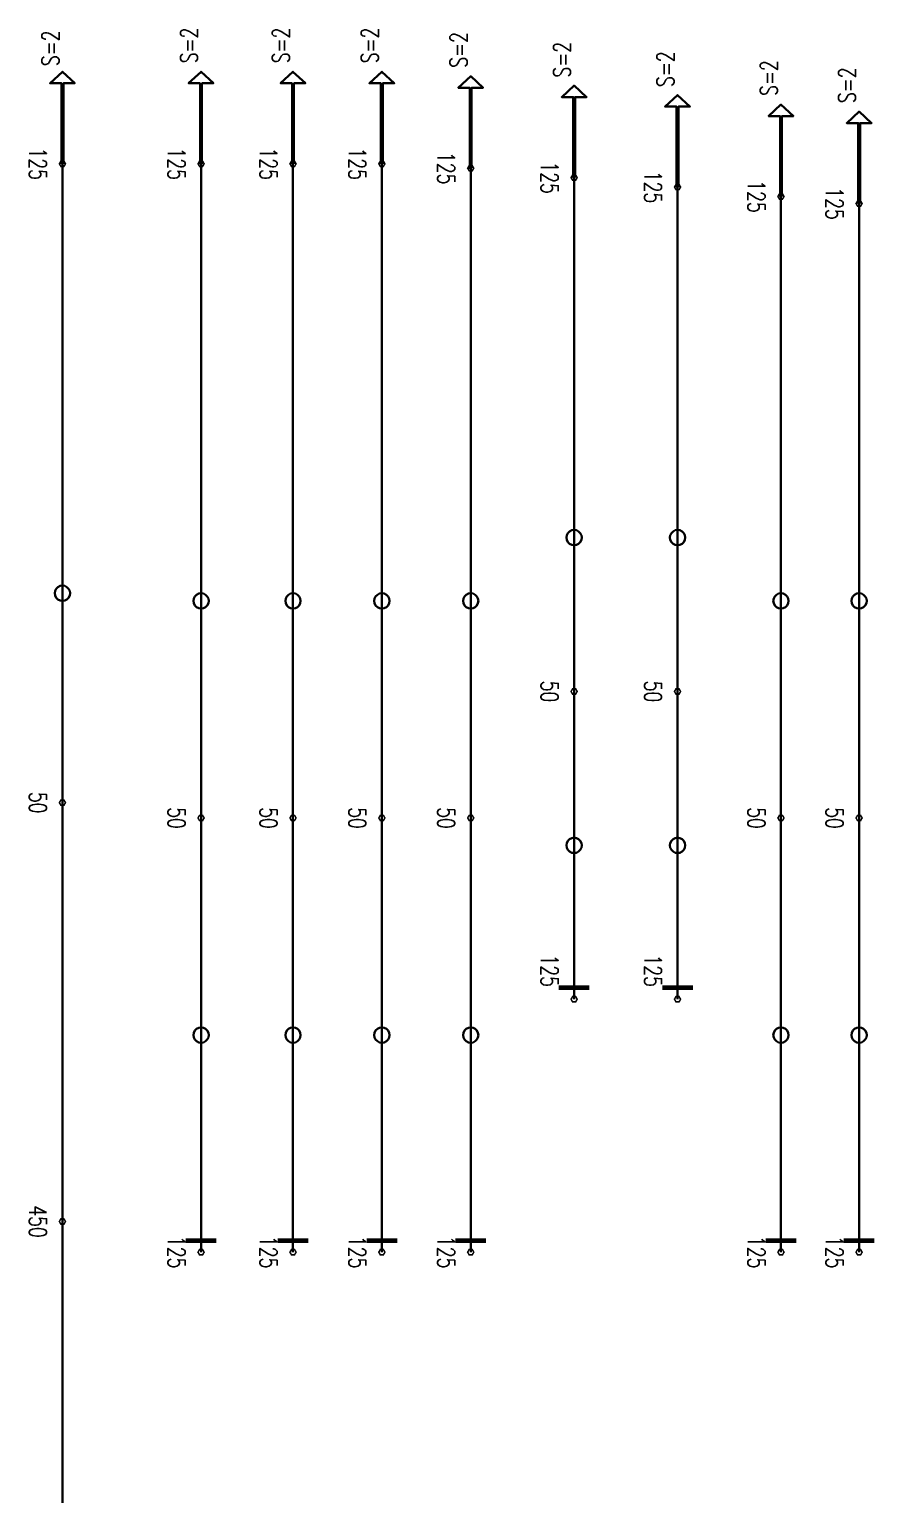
# Model space of a CAD drawing. Header units: millimetres. Extents: x 128150 to 589785, y -24154 to 43820.
# Drawn here: x 518368 to 529430, y 24636 to 43754 of the extents above; entities that cross this region are included whole.
import ezdxf

# ---------------------------------------------------------------- set-up
doc = ezdxf.new("R2010")
doc.units = ezdxf.units.MM
doc.layers.add('Current_plane_Column', color=7, linetype='Continuous', true_color=0x4b00ff)
doc.layers.add('NDC_S-ANNO', color=7, linetype='Continuous', lineweight=20)
doc.layers.add('NDC_S-TENDON', color=6, linetype='Continuous', lineweight=35)
doc.styles.add('NDC_ANNO', font='', dxfattribs={"width": 0.8})
doc.styles.get('NDC_ANNO').set_extended_font_data('Dotum')

# ---------------------------------------------------------------- blocks, each defined once
blk = doc.blocks.new('TDY')
at = {"layer": 'NDC_S-TENDON', "linetype": 'Continuous'}
for points, elevation in [([(10062, 32500), (10062, 33550), (10212, 33550), (10050, 33700), (9888, 33550), (10038, 33550), (10038, 32500)], 2875), ([(11872, 32500), (11872, 33550), (12022, 33550), (11860, 33700), (11698, 33550), (11848, 33550), (11848, 32500)], 2875), ([(13072, 32500), (13072, 33550), (13222, 33550), (13060, 33700), (12898, 33550), (13048, 33550), (13048, 32500)], 2875), ([(14232, 32500), (14232, 33550), (14382, 33550), (14220, 33700), (14058, 33550), (14208, 33550), (14208, 32500)], 2875), ([(15392, 32442), (15392, 33492), (15542, 33492), (15380, 33642), (15218, 33492), (15368, 33492), (15368, 32442)], 2875), ([(16742, 32319), (16742, 33369), (16892, 33369), (16730, 33519), (16568, 33369), (16718, 33369), (16718, 32319)], 2875), ([(18092, 32196), (18092, 33246), (18242, 33246), (18080, 33396), (17918, 33246), (18068, 33246), (18068, 32196)], 2875), ([(19442, 32073), (19442, 33123), (19592, 33123), (19430, 33273), (19268, 33123), (19418, 33123), (19418, 32073)], 2875), ([(20462, 31981), (20462, 33031), (20612, 33031), (20450, 33181), (20288, 33031), (20438, 33031), (20438, 31981)], 2875), ([(16730, 27523), (16761, 27527), (16789, 27542), (16811, 27564), (16825, 27592), (16830, 27623), (16825, 27653), (16811, 27681), (16789, 27703), (16761, 27718), (16730, 27723), (16699, 27718), (16671, 27703), (16649, 27681), (16635, 27653), (16630, 27623), (16635, 27592), (16649, 27564), (16671, 27542), (16699, 27527), (16730, 27523)], 2832), ([(18080, 27523), (18111, 27527), (18139, 27542), (18161, 27564), (18175, 27592), (18180, 27623), (18175, 27653), (18161, 27681), (18139, 27703), (18111, 27718), (18080, 27723), (18049, 27718), (18021, 27703), (17999, 27681), (17985, 27653), (17980, 27623), (17985, 27592), (17999, 27564), (18021, 27542), (18049, 27527), (18080, 27523)], 2832), ([(10050, 26798), (10081, 26802), (10109, 26817), (10131, 26839), (10145, 26867), (10150, 26898), (10145, 26928), (10131, 26956), (10109, 26978), (10081, 26993), (10050, 26998), (10019, 26993), (9991, 26978), (9969, 26956), (9955, 26928), (9950, 26898), (9955, 26867), (9969, 26839), (9991, 26817), (10019, 26802), (10050, 26798)], 2832), ([(11860, 26698), (11891, 26702), (11919, 26717), (11941, 26739), (11955, 26767), (11960, 26798), (11955, 26828), (11941, 26856), (11919, 26878), (11891, 26893), (11860, 26898), (11829, 26893), (11801, 26878), (11779, 26856), (11765, 26828), (11760, 26798), (11765, 26767), (11779, 26739), (11801, 26717), (11829, 26702), (11860, 26698)], 2832), ([(13060, 26698), (13091, 26702), (13119, 26717), (13141, 26739), (13155, 26767), (13160, 26798), (13155, 26828), (13141, 26856), (13119, 26878), (13091, 26893), (13060, 26898), (13029, 26893), (13001, 26878), (12979, 26856), (12965, 26828), (12960, 26798), (12965, 26767), (12979, 26739), (13001, 26717), (13029, 26702), (13060, 26698)], 2832), ([(14220, 26698), (14251, 26702), (14279, 26717), (14301, 26739), (14315, 26767), (14320, 26798), (14315, 26828), (14301, 26856), (14279, 26878), (14251, 26893), (14220, 26898), (14189, 26893), (14161, 26878), (14139, 26856), (14125, 26828), (14120, 26798), (14125, 26767), (14139, 26739), (14161, 26717), (14189, 26702), (14220, 26698)], 2832), ([(15380, 26698), (15411, 26702), (15439, 26717), (15461, 26739), (15475, 26767), (15480, 26798), (15475, 26828), (15461, 26856), (15439, 26878), (15411, 26893), (15380, 26898), (15349, 26893), (15321, 26878), (15299, 26856), (15285, 26828), (15280, 26798), (15285, 26767), (15299, 26739), (15321, 26717), (15349, 26702), (15380, 26698)], 2832), ([(19430, 26698), (19461, 26702), (19489, 26717), (19511, 26739), (19525, 26767), (19530, 26798), (19525, 26828), (19511, 26856), (19489, 26878), (19461, 26893), (19430, 26898), (19399, 26893), (19371, 26878), (19349, 26856), (19335, 26828), (19330, 26798), (19335, 26767), (19349, 26739), (19371, 26717), (19399, 26702), (19430, 26698)], 2832), ([(20450, 26698), (20481, 26702), (20509, 26717), (20531, 26739), (20545, 26767), (20550, 26798), (20545, 26828), (20531, 26856), (20509, 26878), (20481, 26893), (20450, 26898), (20419, 26893), (20391, 26878), (20369, 26856), (20355, 26828), (20350, 26798), (20355, 26767), (20369, 26739), (20391, 26717), (20419, 26702), (20450, 26698)], 2832), ([(16730, 23508), (16761, 23512), (16789, 23527), (16811, 23549), (16825, 23577), (16830, 23608), (16825, 23638), (16811, 23666), (16789, 23688), (16761, 23703), (16730, 23708), (16699, 23703), (16671, 23688), (16649, 23666), (16635, 23638), (16630, 23608), (16635, 23577), (16649, 23549), (16671, 23527), (16699, 23512), (16730, 23508)], 2832), ([(18080, 23508), (18111, 23512), (18139, 23527), (18161, 23549), (18175, 23577), (18180, 23608), (18175, 23638), (18161, 23666), (18139, 23688), (18111, 23703), (18080, 23708), (18049, 23703), (18021, 23688), (17999, 23666), (17985, 23638), (17980, 23608), (17985, 23577), (17999, 23549), (18021, 23527), (18049, 23512), (18080, 23508)], 2832), ([(11860, 21033), (11891, 21037), (11919, 21052), (11941, 21074), (11955, 21102), (11960, 21133), (11955, 21163), (11941, 21191), (11919, 21213), (11891, 21228), (11860, 21233), (11829, 21228), (11801, 21213), (11779, 21191), (11765, 21163), (11760, 21133), (11765, 21102), (11779, 21074), (11801, 21052), (11829, 21037), (11860, 21033)], 2832), ([(13060, 21033), (13091, 21037), (13119, 21052), (13141, 21074), (13155, 21102), (13160, 21133), (13155, 21163), (13141, 21191), (13119, 21213), (13091, 21228), (13060, 21233), (13029, 21228), (13001, 21213), (12979, 21191), (12965, 21163), (12960, 21133), (12965, 21102), (12979, 21074), (13001, 21052), (13029, 21037), (13060, 21033)], 2832), ([(14220, 21033), (14251, 21037), (14279, 21052), (14301, 21074), (14315, 21102), (14320, 21133), (14315, 21163), (14301, 21191), (14279, 21213), (14251, 21228), (14220, 21233), (14189, 21228), (14161, 21213), (14139, 21191), (14125, 21163), (14120, 21133), (14125, 21102), (14139, 21074), (14161, 21052), (14189, 21037), (14220, 21033)], 2832), ([(15380, 21033), (15411, 21037), (15439, 21052), (15461, 21074), (15475, 21102), (15480, 21133), (15475, 21163), (15461, 21191), (15439, 21213), (15411, 21228), (15380, 21233), (15349, 21228), (15321, 21213), (15299, 21191), (15285, 21163), (15280, 21133), (15285, 21102), (15299, 21074), (15321, 21052), (15349, 21037), (15380, 21033)], 2832), ([(19430, 21033), (19461, 21037), (19489, 21052), (19511, 21074), (19525, 21102), (19530, 21133), (19525, 21163), (19511, 21191), (19489, 21213), (19461, 21228), (19430, 21233), (19399, 21228), (19371, 21213), (19349, 21191), (19335, 21163), (19330, 21133), (19335, 21102), (19349, 21074), (19371, 21052), (19399, 21037), (19430, 21033)], 2832), ([(20450, 21033), (20481, 21037), (20509, 21052), (20531, 21074), (20545, 21102), (20550, 21133), (20545, 21163), (20531, 21191), (20509, 21213), (20481, 21228), (20450, 21233), (20419, 21228), (20391, 21213), (20369, 21191), (20355, 21163), (20350, 21133), (20355, 21102), (20369, 21074), (20391, 21052), (20419, 21037), (20450, 21033)], 2832)]:
    blk.add_lwpolyline(points, close=True, dxfattribs=dict(at, elevation=elevation))
for points, elevation in [([(10090, 32500, 20, 20, 0), (10070, 32535, 20, 20, 0), (10030, 32535, 20, 20, 0), (10010, 32500, 20, 20, 0), (10030, 32465, 20, 20, 0), (10070, 32465, 20, 20, 0)], 2875), ([(10090, 32500, 20, 20, 0), (10070, 32535, 20, 20, 0), (10030, 32535, 20, 20, 0), (10010, 32500, 20, 20, 0), (10030, 32465, 20, 20, 0), (10070, 32465, 20, 20, 0)], 2875), ([(11900, 32500, 20, 20, 0), (11880, 32535, 20, 20, 0), (11840, 32535, 20, 20, 0), (11820, 32500, 20, 20, 0), (11840, 32465, 20, 20, 0), (11880, 32465, 20, 20, 0)], 2875), ([(11900, 32500, 20, 20, 0), (11880, 32535, 20, 20, 0), (11840, 32535, 20, 20, 0), (11820, 32500, 20, 20, 0), (11840, 32465, 20, 20, 0), (11880, 32465, 20, 20, 0)], 2875), ([(13100, 32500, 20, 20, 0), (13080, 32535, 20, 20, 0), (13040, 32535, 20, 20, 0), (13020, 32500, 20, 20, 0), (13040, 32465, 20, 20, 0), (13080, 32465, 20, 20, 0)], 2875), ([(13100, 32500, 20, 20, 0), (13080, 32535, 20, 20, 0), (13040, 32535, 20, 20, 0), (13020, 32500, 20, 20, 0), (13040, 32465, 20, 20, 0), (13080, 32465, 20, 20, 0)], 2875), ([(14260, 32500, 20, 20, 0), (14240, 32535, 20, 20, 0), (14200, 32535, 20, 20, 0), (14180, 32500, 20, 20, 0), (14200, 32465, 20, 20, 0), (14240, 32465, 20, 20, 0)], 2875), ([(14260, 32500, 20, 20, 0), (14240, 32535, 20, 20, 0), (14200, 32535, 20, 20, 0), (14180, 32500, 20, 20, 0), (14200, 32465, 20, 20, 0), (14240, 32465, 20, 20, 0)], 2875), ([(15420, 32442, 20, 20, 0), (15400, 32477, 20, 20, 0), (15360, 32477, 20, 20, 0), (15340, 32442, 20, 20, 0), (15360, 32408, 20, 20, 0), (15400, 32408, 20, 20, 0)], 2875), ([(15420, 32442, 20, 20, 0), (15400, 32477, 20, 20, 0), (15360, 32477, 20, 20, 0), (15340, 32442, 20, 20, 0), (15360, 32408, 20, 20, 0), (15400, 32408, 20, 20, 0)], 2875), ([(16770, 32319, 20, 20, 0), (16750, 32354, 20, 20, 0), (16710, 32354, 20, 20, 0), (16690, 32319, 20, 20, 0), (16710, 32285, 20, 20, 0), (16750, 32285, 20, 20, 0)], 2875), ([(16770, 32319, 20, 20, 0), (16750, 32354, 20, 20, 0), (16710, 32354, 20, 20, 0), (16690, 32319, 20, 20, 0), (16710, 32285, 20, 20, 0), (16750, 32285, 20, 20, 0)], 2875), ([(18120, 32196, 20, 20, 0), (18100, 32231, 20, 20, 0), (18060, 32231, 20, 20, 0), (18040, 32196, 20, 20, 0), (18060, 32162, 20, 20, 0), (18100, 32162, 20, 20, 0)], 2875), ([(18120, 32196, 20, 20, 0), (18100, 32231, 20, 20, 0), (18060, 32231, 20, 20, 0), (18040, 32196, 20, 20, 0), (18060, 32162, 20, 20, 0), (18100, 32162, 20, 20, 0)], 2875), ([(19470, 32073, 20, 20, 0), (19450, 32108, 20, 20, 0), (19410, 32108, 20, 20, 0), (19390, 32073, 20, 20, 0), (19410, 32039, 20, 20, 0), (19450, 32039, 20, 20, 0)], 2875), ([(19470, 32073, 20, 20, 0), (19450, 32108, 20, 20, 0), (19410, 32108, 20, 20, 0), (19390, 32073, 20, 20, 0), (19410, 32039, 20, 20, 0), (19450, 32039, 20, 20, 0)], 2875), ([(20490, 31981, 20, 20, 0), (20470, 32015, 20, 20, 0), (20430, 32015, 20, 20, 0), (20410, 31981, 20, 20, 0), (20430, 31946, 20, 20, 0), (20470, 31946, 20, 20, 0)], 2875), ([(20490, 31981, 20, 20, 0), (20470, 32015, 20, 20, 0), (20430, 32015, 20, 20, 0), (20410, 31981, 20, 20, 0), (20430, 31946, 20, 20, 0), (20470, 31946, 20, 20, 0)], 2875), ([(16770, 25615, 20, 20, 0), (16750, 25650, 20, 20, 0), (16710, 25650, 20, 20, 0), (16690, 25615, 20, 20, 0), (16710, 25580, 20, 20, 0), (16750, 25580, 20, 20, 0)], 2800), ([(16770, 25615, 20, 20, 0), (16750, 25650, 20, 20, 0), (16710, 25650, 20, 20, 0), (16690, 25615, 20, 20, 0), (16710, 25580, 20, 20, 0), (16750, 25580, 20, 20, 0)], 2800), ([(18120, 25615, 20, 20, 0), (18100, 25650, 20, 20, 0), (18060, 25650, 20, 20, 0), (18040, 25615, 20, 20, 0), (18060, 25580, 20, 20, 0), (18100, 25580, 20, 20, 0)], 2800), ([(18120, 25615, 20, 20, 0), (18100, 25650, 20, 20, 0), (18060, 25650, 20, 20, 0), (18040, 25615, 20, 20, 0), (18060, 25580, 20, 20, 0), (18100, 25580, 20, 20, 0)], 2800), ([(10090, 24165, 20, 20, 0), (10070, 24200, 20, 20, 0), (10030, 24200, 20, 20, 0), (10010, 24165, 20, 20, 0), (10030, 24130, 20, 20, 0), (10070, 24130, 20, 20, 0)], 2800), ([(10090, 24165, 20, 20, 0), (10070, 24200, 20, 20, 0), (10030, 24200, 20, 20, 0), (10010, 24165, 20, 20, 0), (10030, 24130, 20, 20, 0), (10070, 24130, 20, 20, 0)], 2800), ([(11900, 23965, 20, 20, 0), (11880, 24000, 20, 20, 0), (11840, 24000, 20, 20, 0), (11820, 23965, 20, 20, 0), (11840, 23930, 20, 20, 0), (11880, 23930, 20, 20, 0)], 2800), ([(11900, 23965, 20, 20, 0), (11880, 24000, 20, 20, 0), (11840, 24000, 20, 20, 0), (11820, 23965, 20, 20, 0), (11840, 23930, 20, 20, 0), (11880, 23930, 20, 20, 0)], 2800), ([(13100, 23965, 20, 20, 0), (13080, 24000, 20, 20, 0), (13040, 24000, 20, 20, 0), (13020, 23965, 20, 20, 0), (13040, 23930, 20, 20, 0), (13080, 23930, 20, 20, 0)], 2800), ([(13100, 23965, 20, 20, 0), (13080, 24000, 20, 20, 0), (13040, 24000, 20, 20, 0), (13020, 23965, 20, 20, 0), (13040, 23930, 20, 20, 0), (13080, 23930, 20, 20, 0)], 2800), ([(14260, 23965, 20, 20, 0), (14240, 24000, 20, 20, 0), (14200, 24000, 20, 20, 0), (14180, 23965, 20, 20, 0), (14200, 23930, 20, 20, 0), (14240, 23930, 20, 20, 0)], 2800), ([(14260, 23965, 20, 20, 0), (14240, 24000, 20, 20, 0), (14200, 24000, 20, 20, 0), (14180, 23965, 20, 20, 0), (14200, 23930, 20, 20, 0), (14240, 23930, 20, 20, 0)], 2800), ([(15420, 23965, 20, 20, 0), (15400, 24000, 20, 20, 0), (15360, 24000, 20, 20, 0), (15340, 23965, 20, 20, 0), (15360, 23930, 20, 20, 0), (15400, 23930, 20, 20, 0)], 2800), ([(15420, 23965, 20, 20, 0), (15400, 24000, 20, 20, 0), (15360, 24000, 20, 20, 0), (15340, 23965, 20, 20, 0), (15360, 23930, 20, 20, 0), (15400, 23930, 20, 20, 0)], 2800), ([(19470, 23965, 20, 20, 0), (19450, 24000, 20, 20, 0), (19410, 24000, 20, 20, 0), (19390, 23965, 20, 20, 0), (19410, 23930, 20, 20, 0), (19450, 23930, 20, 20, 0)], 2800), ([(19470, 23965, 20, 20, 0), (19450, 24000, 20, 20, 0), (19410, 24000, 20, 20, 0), (19390, 23965, 20, 20, 0), (19410, 23930, 20, 20, 0), (19450, 23930, 20, 20, 0)], 2800), ([(20490, 23965, 20, 20, 0), (20470, 24000, 20, 20, 0), (20430, 24000, 20, 20, 0), (20410, 23965, 20, 20, 0), (20430, 23930, 20, 20, 0), (20470, 23930, 20, 20, 0)], 2800), ([(20490, 23965, 20, 20, 0), (20470, 24000, 20, 20, 0), (20430, 24000, 20, 20, 0), (20410, 23965, 20, 20, 0), (20430, 23930, 20, 20, 0), (20470, 23930, 20, 20, 0)], 2800), ([(16770, 21600, 20, 20, 0), (16750, 21635, 20, 20, 0), (16710, 21635, 20, 20, 0), (16690, 21600, 20, 20, 0), (16710, 21565, 20, 20, 0), (16750, 21565, 20, 20, 0)], 2875), ([(16770, 21600, 20, 20, 0), (16750, 21635, 20, 20, 0), (16710, 21635, 20, 20, 0), (16690, 21600, 20, 20, 0), (16710, 21565, 20, 20, 0), (16750, 21565, 20, 20, 0)], 2875), ([(18120, 21600, 20, 20, 0), (18100, 21635, 20, 20, 0), (18060, 21635, 20, 20, 0), (18040, 21600, 20, 20, 0), (18060, 21565, 20, 20, 0), (18100, 21565, 20, 20, 0)], 2875), ([(18120, 21600, 20, 20, 0), (18100, 21635, 20, 20, 0), (18060, 21635, 20, 20, 0), (18040, 21600, 20, 20, 0), (18060, 21565, 20, 20, 0), (18100, 21565, 20, 20, 0)], 2875), ([(10090, 18700, 20, 20, 0), (10070, 18735, 20, 20, 0), (10030, 18735, 20, 20, 0), (10010, 18700, 20, 20, 0), (10030, 18665, 20, 20, 0), (10070, 18665, 20, 20, 0)], 2950), ([(10090, 18700, 20, 20, 0), (10070, 18735, 20, 20, 0), (10030, 18735, 20, 20, 0), (10010, 18700, 20, 20, 0), (10030, 18665, 20, 20, 0), (10070, 18665, 20, 20, 0)], 2950), ([(10090, 18700, 20, 20, 0), (10070, 18735, 20, 20, 0), (10030, 18735, 20, 20, 0), (10010, 18700, 20, 20, 0), (10030, 18665, 20, 20, 0), (10070, 18665, 20, 20, 0)], 2950), ([(10090, 18700, 20, 20, 0), (10070, 18735, 20, 20, 0), (10030, 18735, 20, 20, 0), (10010, 18700, 20, 20, 0), (10030, 18665, 20, 20, 0), (10070, 18665, 20, 20, 0)], 2950), ([(11900, 18300, 20, 20, 0), (11880, 18335, 20, 20, 0), (11840, 18335, 20, 20, 0), (11820, 18300, 20, 20, 0), (11840, 18265, 20, 20, 0), (11880, 18265, 20, 20, 0)], 2875), ([(11900, 18300, 20, 20, 0), (11880, 18335, 20, 20, 0), (11840, 18335, 20, 20, 0), (11820, 18300, 20, 20, 0), (11840, 18265, 20, 20, 0), (11880, 18265, 20, 20, 0)], 2875), ([(13100, 18300, 20, 20, 0), (13080, 18335, 20, 20, 0), (13040, 18335, 20, 20, 0), (13020, 18300, 20, 20, 0), (13040, 18265, 20, 20, 0), (13080, 18265, 20, 20, 0)], 2875), ([(13100, 18300, 20, 20, 0), (13080, 18335, 20, 20, 0), (13040, 18335, 20, 20, 0), (13020, 18300, 20, 20, 0), (13040, 18265, 20, 20, 0), (13080, 18265, 20, 20, 0)], 2875), ([(14260, 18300, 20, 20, 0), (14240, 18335, 20, 20, 0), (14200, 18335, 20, 20, 0), (14180, 18300, 20, 20, 0), (14200, 18265, 20, 20, 0), (14240, 18265, 20, 20, 0)], 2875), ([(14260, 18300, 20, 20, 0), (14240, 18335, 20, 20, 0), (14200, 18335, 20, 20, 0), (14180, 18300, 20, 20, 0), (14200, 18265, 20, 20, 0), (14240, 18265, 20, 20, 0)], 2875), ([(15420, 18300, 20, 20, 0), (15400, 18335, 20, 20, 0), (15360, 18335, 20, 20, 0), (15340, 18300, 20, 20, 0), (15360, 18265, 20, 20, 0), (15400, 18265, 20, 20, 0)], 2875), ([(15420, 18300, 20, 20, 0), (15400, 18335, 20, 20, 0), (15360, 18335, 20, 20, 0), (15340, 18300, 20, 20, 0), (15360, 18265, 20, 20, 0), (15400, 18265, 20, 20, 0)], 2875), ([(19470, 18300, 20, 20, 0), (19450, 18335, 20, 20, 0), (19410, 18335, 20, 20, 0), (19390, 18300, 20, 20, 0), (19410, 18265, 20, 20, 0), (19450, 18265, 20, 20, 0)], 2875), ([(19470, 18300, 20, 20, 0), (19450, 18335, 20, 20, 0), (19410, 18335, 20, 20, 0), (19390, 18300, 20, 20, 0), (19410, 18265, 20, 20, 0), (19450, 18265, 20, 20, 0)], 2875), ([(20490, 18300, 20, 20, 0), (20470, 18335, 20, 20, 0), (20430, 18335, 20, 20, 0), (20410, 18300, 20, 20, 0), (20430, 18265, 20, 20, 0), (20470, 18265, 20, 20, 0)], 2875), ([(20490, 18300, 20, 20, 0), (20470, 18335, 20, 20, 0), (20430, 18335, 20, 20, 0), (20410, 18300, 20, 20, 0), (20430, 18265, 20, 20, 0), (20470, 18265, 20, 20, 0)], 2875)]:
    blk.add_lwpolyline(points, format="xyseb", close=True, dxfattribs=dict(at, elevation=elevation))
at = {"layer": 'NDC_S-TENDON', "linetype": 'Continuous', "elevation": 2875}
for points in [[(16530, 21750, 60, 60, 0), (16930, 21750, 60, 60, 0)], [(17880, 21750, 60, 60, 0), (18280, 21750, 60, 60, 0)], [(11660, 18450, 60, 60, 0), (12060, 18450, 60, 60, 0)], [(12860, 18450, 60, 60, 0), (13260, 18450, 60, 60, 0)], [(14020, 18450, 60, 60, 0), (14420, 18450, 60, 60, 0)], [(15180, 18450, 60, 60, 0), (15580, 18450, 60, 60, 0)], [(19230, 18450, 60, 60, 0), (19630, 18450, 60, 60, 0)], [(20250, 18450, 60, 60, 0), (20650, 18450, 60, 60, 0)]]:
    blk.add_lwpolyline(points, format="xyseb", dxfattribs=at)
at = {"layer": 'NDC_S-TENDON', "linetype": 'Continuous'}
for points in [[(16730, 21600, 2875), (16730, 22135, 2872), (16730, 22671, 2862), (16730, 23206, 2845), (16730, 24009, 2820), (16730, 24812, 2805), (16730, 25615, 2800), (16730, 26418, 2805), (16730, 27221, 2820), (16730, 28024, 2845), (16730, 32241, 281), (16730, 32777, 291), (16730, 32319, 288)], [(15380, 18300, 2875), (15380, 19055, 2872), (15380, 19811, 2862), (15380, 20566, 2845), (15380, 21416, 2825), (15380, 22266, 2811), (15380, 23115, 2803), (15380, 23965, 2800), (15380, 24815, 2803), (15380, 25665, 2811), (15380, 26514, 2825), (15380, 27364, 2845), (15380, 32504, -13), (15380, 32680, 24), (15380, 32442, 21)], [(18080, 21600, 2875), (18080, 22135, 2872), (18080, 22671, 2862), (18080, 23206, 2845), (18080, 24009, 2820), (18080, 24812, 2805), (18080, 25615, 2800), (18080, 26418, 2805), (18080, 27221, 2820), (18080, 28024, 2845), (18080, 32118, 298), (18080, 32654, 308), (18080, 32196, 305)], [(10050, 18700, 2950), (10050, 19429, 2943), (10050, 20157, 2923), (10050, 20886, 2890), (10050, 21979, 2840), (10050, 23072, 2810), (10050, 24165, 2800), (10050, 25258, 2805), (10050, 26351, 2820), (10050, 27444, 2845), (10050, 31043, -2888), (10050, 31771, -2878), (10050, 32500, -2875)], [(11860, 18300, 2875), (11860, 19055, 2872), (11860, 19811, 2862), (11860, 20566, 2845), (11860, 21416, 2825), (11860, 22266, 2811), (11860, 23115, 2803), (11860, 23965, 2800), (11860, 24815, 2803), (11860, 25665, 2811), (11860, 26514, 2825), (11860, 27364, 2845), (11860, 30989, -2888), (11860, 31745, -2878), (11860, 32500, -2875)], [(13060, 18300, 2875), (13060, 19055, 2872), (13060, 19811, 2862), (13060, 20566, 2845), (13060, 21416, 2825), (13060, 22266, 2811), (13060, 23115, 2803), (13060, 23965, 2800), (13060, 24815, 2803), (13060, 25665, 2811), (13060, 26514, 2825), (13060, 27364, 2845), (13060, 30989, -2888), (13060, 31745, -2878), (13060, 32500, -2875)], [(14220, 18300, 2875), (14220, 19055, 2872), (14220, 19811, 2862), (14220, 20566, 2845), (14220, 21416, 2825), (14220, 22266, 2811), (14220, 23115, 2803), (14220, 23965, 2800), (14220, 24815, 2803), (14220, 25665, 2811), (14220, 26514, 2825), (14220, 27364, 2845), (14220, 30989, -2888), (14220, 31745, -2878), (14220, 32500, -2875)], [(19430, 18300, 2875), (19430, 19055, 2872), (19430, 19811, 2862), (19430, 20566, 2845), (19430, 21416, 2825), (19430, 22266, 2811), (19430, 23115, 2803), (19430, 23965, 2800), (19430, 24815, 2803), (19430, 25665, 2811), (19430, 26514, 2825), (19430, 27364, 2845), (19430, 32184, -18), (19430, 32311, 51), (19430, 32073, 48)], [(20450, 18300, 2875), (20450, 19055, 2872), (20450, 19811, 2862), (20450, 20566, 2845), (20450, 21416, 2825), (20450, 22266, 2811), (20450, 23115, 2803), (20450, 23965, 2800), (20450, 24815, 2803), (20450, 25665, 2811), (20450, 26514, 2825), (20450, 27364, 2845), (20450, 32103, -2882), (20450, 32218, -5747), (20450, 31981, -5750)], [(10050, 9700, 2950), (10050, 10300, 2943), (10050, 10900, 2923), (10050, 11500, 2890), (10050, 12400, 2840), (10050, 13300, 2810), (10050, 14200, 2800), (10050, 15100, 2810), (10050, 16000, 2840), (10050, 16900, 2890), (10050, 17500, 2923), (10050, 18100, 2943), (10050, 18700, 2950)]]:
    blk.add_polyline3d(points, dxfattribs=at)
at = {"layer": 'NDC_S-ANNO', "linetype": 'Continuous', "char_height": 225, "attachment_point": 5, "line_spacing_factor": 0.75, "style": 'NDC_ANNO'}
for s, insert, rotation in [('\\FSTANDARD.shx;S=2', (11702, 34043, -2750), 90), ('\\FSTANDARD.shx;S=2', (12902, 34043, -2750), 90), ('\\FSTANDARD.shx;S=2', (14062, 34043, -2750), 90), ('\\FSTANDARD.shx;S=2', (9893, 34006, -2750), 90), ('\\FSTANDARD.shx;S=2', (15222, 33985, 146), 90), ('\\FSTANDARD.shx;S=2', (16572, 33857, 413), 90), ('\\FSTANDARD.shx;S=2', (17922, 33734, 430), 90), ('\\FSTANDARD.shx;S=2', (19272, 33617, 173), 90), ('\\FSTANDARD.shx;S=2', (20292, 33524, -5625), 90), ('\\FSTANDARD.shx;125', (9730, 32500, -2875), 270), ('\\FSTANDARD.shx;125', (11540, 32500, -2875), 270), ('\\FSTANDARD.shx;125', (12740, 32500, -2875), 270), ('\\FSTANDARD.shx;125', (13900, 32500, -2875), 270), ('\\FSTANDARD.shx;125', (15060, 32442, 21), 270), ('\\FSTANDARD.shx;125', (16410, 32319, 288), 270), ('\\FSTANDARD.shx;125', (17760, 32196, 305), 270), ('\\FSTANDARD.shx;125', (19110, 32073, 48), 270), ('\\FSTANDARD.shx;125', (20130, 31981, -5750), 270), ('\\FSTANDARD.shx;50', (16410, 25615, 2800), 270), ('\\FSTANDARD.shx;50', (17760, 25615, 2800), 270), ('\\FSTANDARD.shx;50', (9730, 24165, 2800), 270), ('\\FSTANDARD.shx;50', (11540, 23965, 2800), 270), ('\\FSTANDARD.shx;50', (12740, 23965, 2800), 270), ('\\FSTANDARD.shx;50', (13900, 23965, 2800), 270), ('\\FSTANDARD.shx;50', (15060, 23965, 2800), 270), ('\\FSTANDARD.shx;50', (19110, 23965, 2800), 270), ('\\FSTANDARD.shx;50', (20130, 23965, 2800), 270), ('\\FSTANDARD.shx;125', (16410, 21972, 2875), 270), ('\\FSTANDARD.shx;125', (17760, 21972, 2875), 270), ('\\FSTANDARD.shx;450', (9730, 18700, 2950), 270), ('\\FSTANDARD.shx;125', (11540, 18300, 2875), 270), ('\\FSTANDARD.shx;125', (12740, 18300, 2875), 270), ('\\FSTANDARD.shx;125', (13900, 18300, 2875), 270), ('\\FSTANDARD.shx;125', (15060, 18300, 2875), 270), ('\\FSTANDARD.shx;125', (19110, 18300, 2875), 270), ('\\FSTANDARD.shx;125', (20130, 18300, 2875), 270)]:
    blk.add_mtext(s, dxfattribs=dict(at, insert=insert, rotation=rotation))

msp = doc.modelspace()

# ---------------------------------------------------------------- block references
at = {"layer": 'Current_plane_Column'}
msp.add_blockref('TDY', (508750, 9500), dxfattribs=at)

doc.saveas('drawing.dxf')
